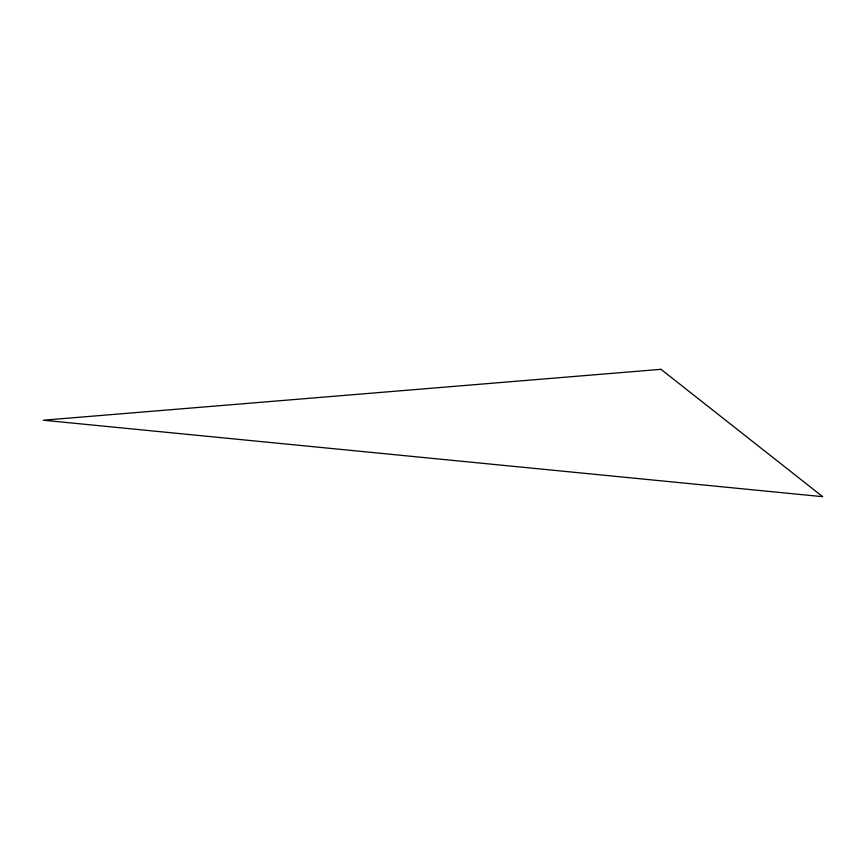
<?xml version="1.0" encoding="UTF-8"?>
<svg xmlns="http://www.w3.org/2000/svg" width="866" height="866" viewBox="0 0 866 866"><rect width="100%" height="100%" fill="white"/><g stroke="black" fill="none" stroke-linecap="round" stroke-linejoin="round"><path stroke-width="1.3" d="M660.985 369.317L43.3 420.216L822.7 496.683L660.985 369.317"/></g></svg>
